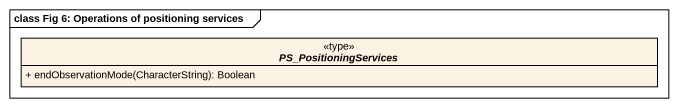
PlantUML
@startuml
mainframe class Fig 6: Operations of positioning services
hide circle
hide empty members
skinparam classAttributeIconSize 0
abstract class PS_PositioningServices <<type>> {
  + endObservationMode(CharacterString): Boolean
}
@enduml
